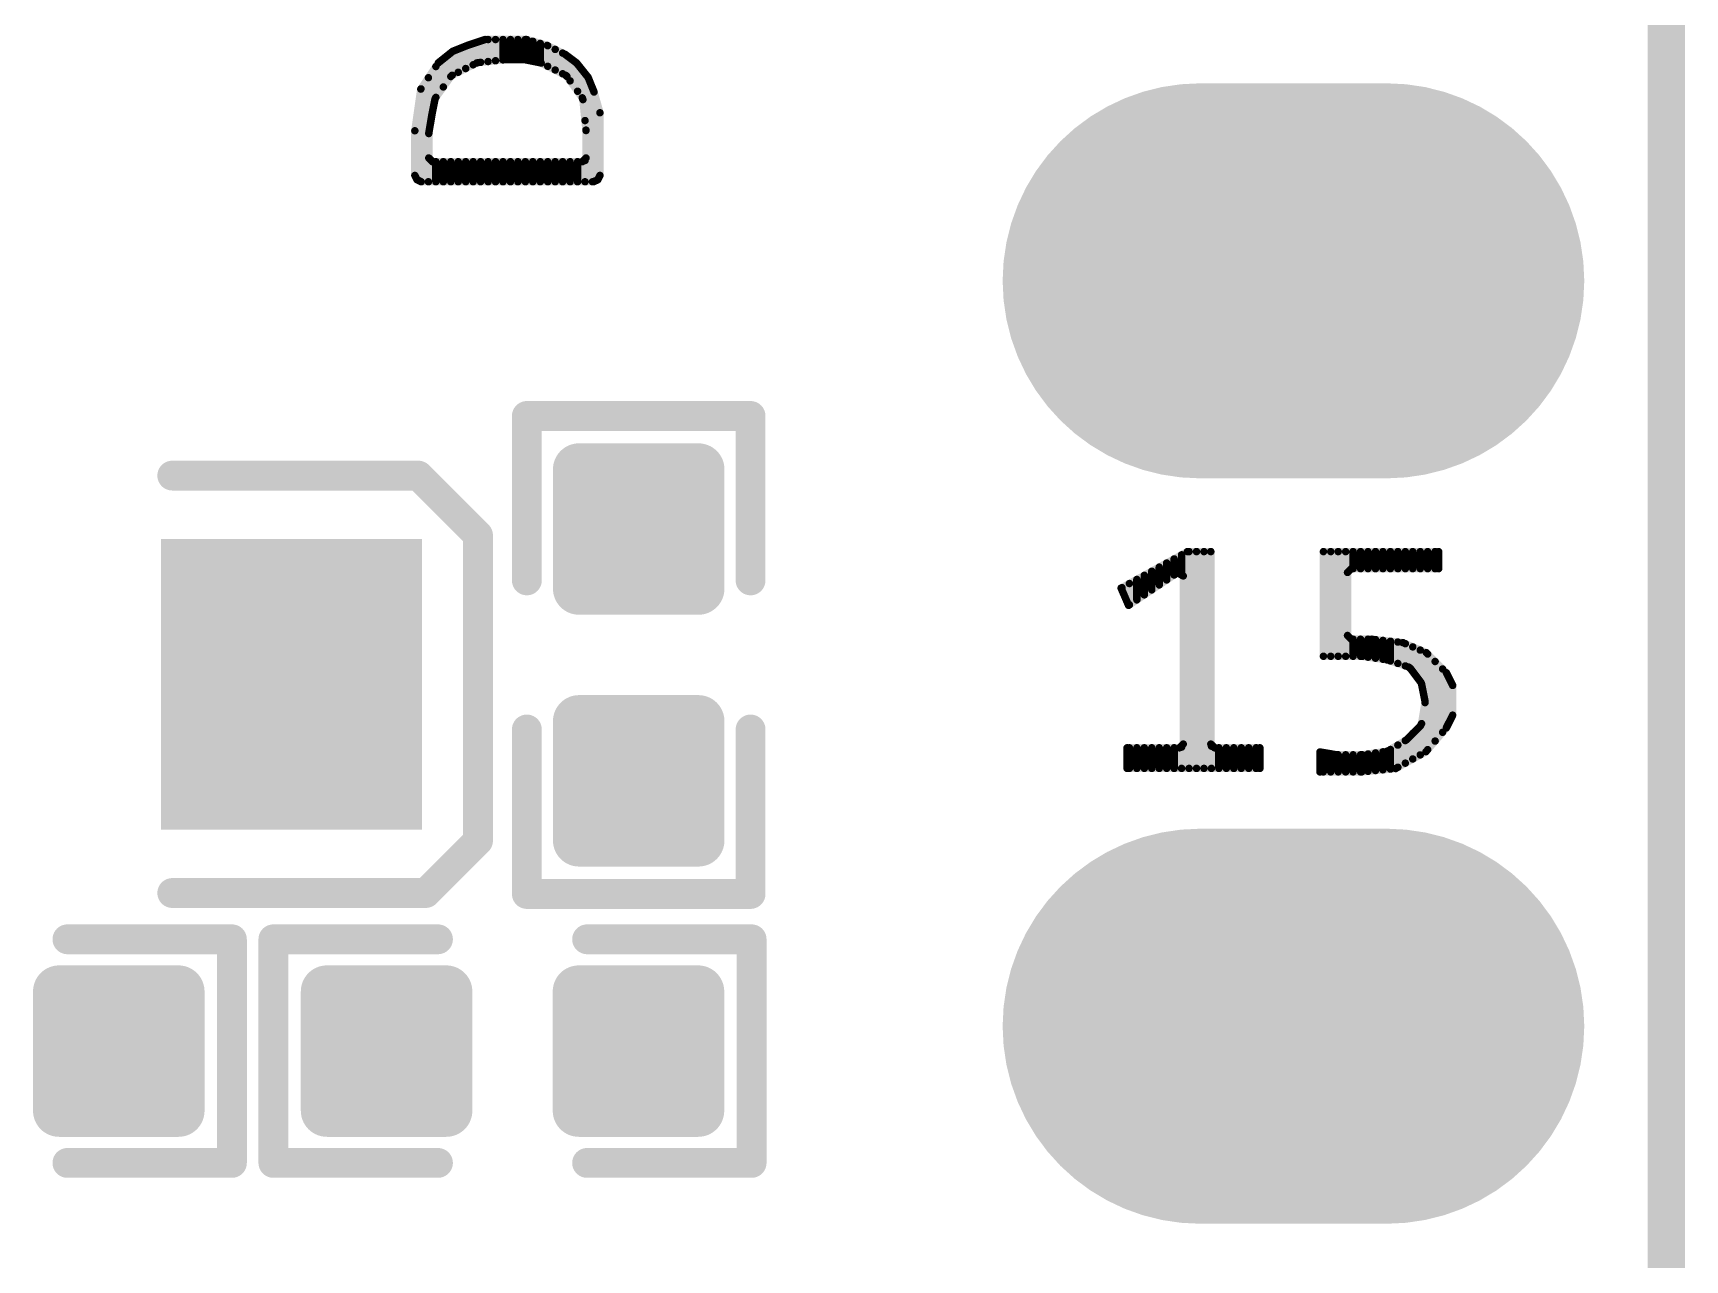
# Model space of a CAD drawing. Extents: x 17.3 to 58.6, y 21.7 to 91.7.
# Drawn here: x 45.24 to 50.86, y 45.89 to 50.07 of the extents above; entities that cross this region are included whole.
import ezdxf

# ---------------------------------------------------------------- set-up
doc = ezdxf.new("R2010")
doc.units = 0
doc.header["$MEASUREMENT"] = 0
doc.layers.get('0').update_dxf_attribs({"linetype": 'CONTINUOUS'})
doc.layers.add('SILKTOP_PHO', color=251, linetype='CONTINUOUS', true_color=0x636466)

# ---------------------------------------------------------------- blocks, each defined once
blk = doc.blocks.new('ROUND_191')
at = {"const_width": 0.0127}
blk.add_lwpolyline([(-0.00635, 0, 1), (0.00635, 0, 1)], format="xyb", close=True, dxfattribs=at)
blk = doc.blocks.new('ROUND_16')
at = {"const_width": 0.0508}
blk.add_lwpolyline([(-0.0254, 0, 1), (0.0254, 0, 1)], format="xyb", close=True, dxfattribs=at)
blk = doc.blocks.new('RECTANGLE_53')
blk.add_solid([(0.4445, 0.4953), (0.4445, -0.4953), (-0.4445, 0.4953), (-0.4445, -0.4953)])
blk = doc.blocks.new('OBLONG_47')
at = {"const_width": 1.3462}
blk.add_lwpolyline([(0.3175, 0), (-0.3175, 0)], dxfattribs=at)
at = {"const_width": 0.6731}
for points in [[(-0.65405, 0, 1), (0.01905, 0, 1)], [(-0.01905, 0, 1), (0.65405, 0, 1)]]:
    blk.add_lwpolyline(points, format="xyb", close=True, dxfattribs=at)
blk = doc.blocks.new('ROUND_42')
at = {"const_width": 0.0889}
blk.add_lwpolyline([(-0.04445, 0, 1), (0.04445, 0, 1)], format="xyb", close=True, dxfattribs=at)

msp = doc.modelspace()

# ---------------------------------------------------------------- linework, layer by layer
for points, const_width in [([(50.8, 25.900126), (50.8, 73.159874)], 0.127), ([(47.09668, 48.175926), (47.09668, 48.582326)], 0.1778), ([(47.09668, 48.582326), (47.50308, 48.582326)], 0.1778), ([(47.2694, 48.175926), (47.2694, 48.582326)], 0.1778), ([(47.4472, 48.175926), (47.4472, 48.582326)], 0.1778), ([(47.50308, 48.582326), (47.50308, 48.175926)], 0.1778), ([(47.09668, 48.514), (47.50308, 48.514)], 0.1778), ([(47.09668, 48.3362), (47.50308, 48.3362)], 0.1778), ([(47.50308, 48.175926), (47.09668, 48.175926)], 0.1778), ([(47.09668, 47.317914), (47.09668, 47.724314)], 0.1778), ([(47.09668, 47.724314), (47.50308, 47.724314)], 0.1778), ([(47.2694, 47.317914), (47.2694, 47.724314)], 0.1778), ([(47.4472, 47.317914), (47.4472, 47.724314)], 0.1778), ([(47.50308, 47.724314), (47.50308, 47.317914)], 0.1778), ([(47.09668, 47.625), (47.50308, 47.625)], 0.1778), ([(47.09668, 47.4472), (47.50308, 47.4472)], 0.1778), ([(47.50308, 47.317914), (47.09668, 47.317914)], 0.1778), ([(45.325792, 46.39691), (45.325792, 46.80331)], 0.1778), ([(45.325792, 46.80331), (45.732192, 46.80331)], 0.1778), ([(45.4914, 46.39691), (45.4914, 46.80331)], 0.1778), ([(45.6692, 46.39691), (45.6692, 46.80331)], 0.1778), ([(45.732192, 46.80331), (45.732192, 46.39691)], 0.1778), ([(46.237906, 46.39691), (46.237906, 46.80331)], 0.1778), ([(46.237906, 46.80331), (46.644306, 46.80331)], 0.1778), ([(46.3804, 46.39691), (46.3804, 46.80331)], 0.1778), ([(46.5582, 46.39691), (46.5582, 46.80331)], 0.1778), ([(46.644306, 46.80331), (46.644306, 46.39691)], 0.1778), ([(47.095918, 46.39691), (47.095918, 46.80331)], 0.1778), ([(47.095918, 46.80331), (47.502318, 46.80331)], 0.1778), ([(47.2694, 46.39691), (47.2694, 46.80331)], 0.1778), ([(47.4472, 46.39691), (47.4472, 46.80331)], 0.1778), ([(47.502318, 46.80331), (47.502318, 46.39691)], 0.1778), ([(45.325792, 46.736), (45.732192, 46.736)], 0.1778), ([(46.237906, 46.736), (46.644306, 46.736)], 0.1778), ([(47.095918, 46.736), (47.502318, 46.736)], 0.1778), ([(45.325792, 46.5582), (45.732192, 46.5582)], 0.1778), ([(46.237906, 46.5582), (46.644306, 46.5582)], 0.1778), ([(47.095918, 46.5582), (47.502318, 46.5582)], 0.1778), ([(45.732192, 46.39691), (45.325792, 46.39691)], 0.1778), ([(46.644306, 46.39691), (46.237906, 46.39691)], 0.1778), ([(47.502318, 46.39691), (47.095918, 46.39691)], 0.1778)]:
    msp.add_lwpolyline(points, dxfattribs=dict(const_width=const_width))
at = {"layer": 'SILKTOP_PHO', "color": 251, "true_color": 0x636466}
for points, const_width in [([(50.8, 25.900126), (50.8, 73.159874)], 0.127), ([(46.716442, 50.027078), (46.666404, 50.007012)], 0.0254), ([(46.6852, 49.935638), (46.6852, 50.014632)], 0.0254), ([(46.7106, 49.948338), (46.7106, 50.024792)], 0.0254), ([(46.77664, 50.047144), (46.716442, 50.027078)], 0.0254), ([(46.736, 49.961038), (46.736, 50.033682)], 0.0254), ([(46.7614, 49.96942), (46.7614, 50.042064)], 0.0254), ([(46.918372, 50.047144), (46.77664, 50.047144)], 0.0254), ([(46.7868, 49.972214), (46.7868, 50.047144)], 0.0254), ([(46.8122, 49.975008), (46.8122, 50.047144)], 0.0254), ([(46.8376, 49.977802), (46.8376, 50.047144)], 0.0254), ([(46.863, 49.978818), (46.863, 50.047144)], 0.0254), ([(46.8884, 49.978818), (46.8884, 50.047144)], 0.0254), ([(46.9138, 49.97831), (46.9138, 50.047144)], 0.0254), ([(46.988476, 50.027078), (46.918372, 50.047144)], 0.0254), ([(46.9392, 49.97323), (46.9392, 50.041302)], 0.0254), ([(46.9646, 49.96815), (46.9646, 50.033936)], 0.0254), ([(47.048928, 49.996852), (46.988476, 50.027078)], 0.0254), ([(46.99, 49.955958), (46.99, 50.026316)], 0.0254), ([(47.0154, 49.943258), (47.0154, 50.013616)], 0.0254), ([(46.617382, 49.967896), (46.557692, 49.878234)], 0.0254), ([(46.609, 49.85004), (46.609, 49.955196)], 0.0254), ([(46.666404, 50.007012), (46.617382, 49.967896)], 0.0254), ([(46.6344, 49.8856), (46.6344, 49.981358)], 0.0254), ([(46.6598, 49.92116), (46.6598, 50.001678)], 0.0254), ([(46.664626, 49.925478), (46.747938, 49.967134)], 0.0254), ([(46.747938, 49.967134), (46.752256, 49.968404)], 0.0254), ([(46.752256, 49.968404), (46.845982, 49.978818)], 0.0254), ([(46.845982, 49.978818), (46.847506, 49.978818)], 0.0254), ([(46.847506, 49.978818), (46.909736, 49.978818)], 0.0254), ([(46.909736, 49.978818), (46.912276, 49.978564)], 0.0254), ([(46.912276, 49.978564), (46.964346, 49.96815)], 0.0254), ([(46.964346, 49.96815), (46.967648, 49.967134)], 0.0254), ([(46.967648, 49.967134), (47.05096, 49.925478)], 0.0254), ([(47.0408, 49.930558), (47.0408, 50.000916)], 0.0254), ([(47.088298, 49.967388), (47.048928, 49.996852)], 0.0254), ([(47.0662, 49.906428), (47.0662, 49.983898)], 0.0254), ([(47.127668, 49.918112), (47.088298, 49.967388)], 0.0254), ([(47.0916, 49.870868), (47.0916, 49.963324)], 0.0254), ([(46.5836, 49.562512), (46.5836, 49.917096)], 0.0254), ([(46.607984, 49.848516), (46.660054, 49.921414)], 0.0254), ([(46.660054, 49.921414), (46.664626, 49.925478)], 0.0254), ([(47.05096, 49.925478), (47.055532, 49.921414)], 0.0254), ([(47.055532, 49.921414), (47.107602, 49.848516)], 0.0254), ([(47.117, 49.771046), (47.117, 49.931574)], 0.0254), ([(47.147734, 49.868328), (47.127668, 49.918112)], 0.0254), ([(46.557692, 49.878234), (46.537372, 49.736248)], 0.0254), ([(46.5582, 49.562766), (46.5582, 49.878996)], 0.0254), ([(46.595538, 49.79162), (46.605952, 49.84369)], 0.0254), ([(46.605952, 49.84369), (46.607984, 49.848516)], 0.0254), ([(47.107602, 49.848516), (47.109888, 49.84242)], 0.0254), ([(47.109888, 49.84242), (47.120302, 49.738534)], 0.0254), ([(47.1424, 49.562512), (47.1424, 49.881536)], 0.0254), ([(47.1678, 49.797716), (47.147734, 49.868328)], 0.0254), ([(46.585124, 49.728882), (46.595538, 49.791366)], 0.0254), ([(46.595538, 49.791366), (46.595538, 49.79162)], 0.0254), ([(47.1678, 49.584102), (47.1678, 49.797716)], 0.0254), ([(46.537372, 49.736248), (46.537372, 49.584102)], 0.0254), ([(46.58487, 49.72685), (46.585124, 49.728882)], 0.0254), ([(46.58487, 49.643538), (46.58487, 49.72685)], 0.0254), ([(47.120302, 49.738534), (47.120302, 49.737264)], 0.0254), ([(47.120302, 49.737264), (47.120302, 49.643538)], 0.0254), ([(46.59757, 49.630838), (46.58487, 49.643538)], 0.0254), ([(47.107602, 49.630838), (46.59757, 49.630838)], 0.0254), ([(46.609, 49.562512), (46.609, 49.630838)], 0.0254), ([(46.6344, 49.562512), (46.6344, 49.630838)], 0.0254), ([(46.6598, 49.562512), (46.6598, 49.630838)], 0.0254), ([(46.6852, 49.562512), (46.6852, 49.630838)], 0.0254), ([(46.7106, 49.562512), (46.7106, 49.630838)], 0.0254), ([(46.736, 49.562512), (46.736, 49.630838)], 0.0254), ([(46.7614, 49.562512), (46.7614, 49.630838)], 0.0254), ([(46.7868, 49.562512), (46.7868, 49.630838)], 0.0254), ([(46.8122, 49.562512), (46.8122, 49.630838)], 0.0254), ([(46.8376, 49.562512), (46.8376, 49.630838)], 0.0254), ([(46.863, 49.562512), (46.863, 49.630838)], 0.0254), ([(46.8884, 49.562512), (46.8884, 49.630838)], 0.0254), ([(46.9138, 49.562512), (46.9138, 49.630838)], 0.0254), ([(46.9392, 49.562512), (46.9392, 49.630838)], 0.0254), ([(46.9646, 49.562512), (46.9646, 49.630838)], 0.0254), ([(46.99, 49.562512), (46.99, 49.630838)], 0.0254), ([(47.0154, 49.562512), (47.0154, 49.630838)], 0.0254), ([(47.0408, 49.562512), (47.0408, 49.630838)], 0.0254), ([(47.0662, 49.562512), (47.0662, 49.630838)], 0.0254), ([(47.0916, 49.562512), (47.0916, 49.630838)], 0.0254), ([(47.120302, 49.643538), (47.107602, 49.630838)], 0.0254), ([(47.117, 49.562512), (47.117, 49.634902)], 0.0254), ([(46.537372, 49.584102), (46.544484, 49.569624)], 0.0254), ([(46.544484, 49.569624), (46.558962, 49.562512)], 0.0254), ([(46.558962, 49.562512), (47.14621, 49.562512)], 0.0254), ([(47.14621, 49.562512), (47.160688, 49.569624)], 0.0254), ([(47.160688, 49.569624), (47.1678, 49.584102)], 0.0254), ([(47.68088, 48.764444), (46.91888, 48.764444)], 0.1016), ([(46.91888, 48.764444), (46.91888, 48.20412)], 0.1016), ([(47.68088, 48.20412), (47.68088, 48.764444)], 0.1016), ([(46.54931, 48.561244), (45.71111, 48.561244)], 0.1016), ([(46.75251, 48.358044), (46.54931, 48.561244)], 0.1016), ([(46.75251, 47.316644), (46.75251, 48.358044)], 0.1016), ([(49.168812, 48.302164), (48.943006, 48.177958)], 0.0254), ([(49.1236, 48.222662), (49.1236, 48.277272)], 0.0254), ([(49.149, 48.229774), (49.149, 48.291242)], 0.0254), ([(49.248568, 48.302164), (49.168812, 48.302164)], 0.0254), ([(49.1744, 47.563532), (49.1744, 48.302164)], 0.0254), ([(49.1998, 47.563532), (49.1998, 48.302164)], 0.0254), ([(49.2252, 47.563532), (49.2252, 48.302164)], 0.0254), ([(49.248568, 47.646336), (49.248568, 48.302164)], 0.0254), ([(50.024538, 48.302164), (49.632108, 48.302164)], 0.0254), ([(49.632108, 48.302164), (49.632108, 47.945548)], 0.0254), ([(49.657, 47.945548), (49.657, 48.302164)], 0.0254), ([(49.6824, 47.945548), (49.6824, 48.302164)], 0.0254), ([(49.7078, 47.945548), (49.7078, 48.302164)], 0.0254), ([(49.7332, 48.243998), (49.7332, 48.302164)], 0.0254), ([(49.7586, 48.243998), (49.7586, 48.302164)], 0.0254), ([(49.784, 48.243998), (49.784, 48.302164)], 0.0254), ([(49.8094, 48.243998), (49.8094, 48.302164)], 0.0254), ([(49.8348, 48.243998), (49.8348, 48.302164)], 0.0254), ([(49.8602, 48.243998), (49.8602, 48.302164)], 0.0254), ([(49.8856, 48.243998), (49.8856, 48.302164)], 0.0254), ([(49.911, 48.243998), (49.911, 48.302164)], 0.0254), ([(49.9364, 48.243998), (49.9364, 48.302164)], 0.0254), ([(49.9618, 48.243998), (49.9618, 48.302164)], 0.0254), ([(49.9872, 48.243998), (49.9872, 48.302164)], 0.0254), ([(50.0126, 48.243998), (50.0126, 48.302164)], 0.0254), ([(50.024538, 48.243998), (50.024538, 48.302164)], 0.0254), ([(48.968406, 48.11903), (49.134776, 48.230028)], 0.0254), ([(48.9966, 48.137826), (48.9966, 48.207422)], 0.0254), ([(49.022, 48.154844), (49.022, 48.221392)], 0.0254), ([(49.0474, 48.171862), (49.0474, 48.235362)], 0.0254), ([(49.0728, 48.188626), (49.0728, 48.249332)], 0.0254), ([(49.0982, 48.205644), (49.0982, 48.263302)], 0.0254), ([(49.134776, 48.230028), (49.154588, 48.21936)], 0.0254), ([(49.154588, 48.21936), (49.154588, 47.646336)], 0.0254), ([(49.71415, 48.231298), (49.72685, 48.243998)], 0.0254), ([(49.71415, 48.016414), (49.71415, 48.231298)], 0.0254), ([(49.72685, 48.243998), (50.024538, 48.243998)], 0.0254), ([(48.943006, 48.177958), (48.968406, 48.11903)], 0.0254), ([(48.9458, 48.171608), (48.9458, 48.179482)], 0.0254), ([(48.9712, 48.121062), (48.9712, 48.193452)], 0.0254), ([(49.72685, 48.003714), (49.71415, 48.016414)], 0.0254), ([(49.797716, 48.003714), (49.72685, 48.003714)], 0.0254), ([(49.7332, 47.945548), (49.7332, 48.003714)], 0.0254), ([(49.7586, 47.945548), (49.7586, 48.003714)], 0.0254), ([(49.784, 47.9425), (49.784, 48.003714)], 0.0254), ([(49.902618, 47.99203), (49.797716, 48.003714)], 0.0254), ([(49.8094, 47.938944), (49.8094, 48.002444)], 0.0254), ([(49.8348, 47.935388), (49.8348, 47.99965)], 0.0254), ([(49.8602, 47.929546), (49.8602, 47.996856)], 0.0254), ([(49.8856, 47.921164), (49.8856, 47.994062)], 0.0254), ([(49.982374, 47.957994), (49.902618, 47.99203)], 0.0254), ([(49.911, 47.912782), (49.911, 47.988474)], 0.0254), ([(49.632108, 47.945548), (49.762664, 47.945548)], 0.0254), ([(49.762664, 47.945548), (49.764442, 47.945294)], 0.0254), ([(49.764442, 47.945294), (49.848008, 47.933356)], 0.0254), ([(49.848008, 47.933356), (49.850294, 47.932848)], 0.0254), ([(49.850294, 47.932848), (49.921922, 47.908972)], 0.0254), ([(49.9364, 47.893478), (49.9364, 47.977552)], 0.0254), ([(49.9618, 47.859696), (49.9618, 47.96663)], 0.0254), ([(50.0507, 47.889414), (49.982374, 47.957994)], 0.0254), ([(49.9872, 47.627286), (49.9872, 47.953168)], 0.0254), ([(50.0126, 47.65675), (50.0126, 47.927768)], 0.0254), ([(49.921922, 47.908972), (49.928018, 47.904654)], 0.0254), ([(49.928018, 47.904654), (49.963832, 47.856902)], 0.0254), ([(50.038, 47.686468), (50.038, 47.902368)], 0.0254), ([(50.07229, 47.846234), (50.0507, 47.889414)], 0.0254), ([(49.963832, 47.856902), (49.966118, 47.851822)], 0.0254), ([(49.966118, 47.851822), (49.978056, 47.792132)], 0.0254), ([(50.0634, 47.726854), (50.0634, 47.864268)], 0.0254), ([(50.07229, 47.744888), (50.07229, 47.846234)], 0.0254), ([(49.97831, 47.78756), (49.966372, 47.715932)], 0.0254), ([(49.978056, 47.792132), (49.97831, 47.789592)], 0.0254), ([(49.97831, 47.789592), (49.97831, 47.78756)], 0.0254), ([(46.91888, 47.135542), (46.91888, 47.69612)], 0.1016), ([(47.68088, 47.69612), (47.68088, 47.135542)], 0.1016), ([(49.962816, 47.70882), (49.915064, 47.661068)], 0.0254), ([(49.9618, 47.609506), (49.9618, 47.708058)], 0.0254), ([(49.966372, 47.715932), (49.962816, 47.70882)], 0.0254), ([(49.981358, 47.620428), (50.050446, 47.7012)], 0.0254), ([(50.050446, 47.7012), (50.07229, 47.744888)], 0.0254), ([(49.154588, 47.646336), (49.141888, 47.633636)], 0.0254), ([(49.261268, 47.633636), (49.248568, 47.646336)], 0.0254), ([(49.912524, 47.65929), (49.852834, 47.623476)], 0.0254), ([(49.911, 47.581312), (49.911, 47.658274)], 0.0254), ([(49.915064, 47.661068), (49.912524, 47.65929)], 0.0254), ([(49.9364, 47.595536), (49.9364, 47.682658)], 0.0254), ([(49.141888, 47.633636), (48.963326, 47.633636)], 0.0254), ([(48.963326, 47.633636), (48.963326, 47.563532)], 0.0254), ([(48.9712, 47.563532), (48.9712, 47.633636)], 0.0254), ([(48.9966, 47.563532), (48.9966, 47.633636)], 0.0254), ([(49.022, 47.563532), (49.022, 47.633636)], 0.0254), ([(49.0474, 47.563532), (49.0474, 47.633636)], 0.0254), ([(49.0728, 47.563532), (49.0728, 47.633636)], 0.0254), ([(49.0982, 47.563532), (49.0982, 47.633636)], 0.0254), ([(49.1236, 47.563532), (49.1236, 47.633636)], 0.0254), ([(49.149, 47.563532), (49.149, 47.635922)], 0.0254), ([(49.2506, 47.563532), (49.2506, 47.639224)], 0.0254), ([(49.4157, 47.633636), (49.261268, 47.633636)], 0.0254), ([(49.276, 47.563532), (49.276, 47.633636)], 0.0254), ([(49.3014, 47.563532), (49.3014, 47.633636)], 0.0254), ([(49.3268, 47.563532), (49.3268, 47.633636)], 0.0254), ([(49.3522, 47.563532), (49.3522, 47.633636)], 0.0254), ([(49.3776, 47.563532), (49.3776, 47.633636)], 0.0254), ([(49.403, 47.563532), (49.403, 47.633636)], 0.0254), ([(49.4157, 47.563532), (49.4157, 47.633636)], 0.0254), ([(49.677066, 47.60976), (49.62017, 47.619412)], 0.0254), ([(49.62017, 47.619412), (49.62017, 47.551594)], 0.0254), ([(49.6316, 47.551594), (49.6316, 47.61738)], 0.0254), ([(49.657, 47.551594), (49.657, 47.613316)], 0.0254), ([(49.679098, 47.60976), (49.677066, 47.60976)], 0.0254), ([(49.762664, 47.60976), (49.679098, 47.60976)], 0.0254), ([(49.6824, 47.551594), (49.6824, 47.60976)], 0.0254), ([(49.7078, 47.551594), (49.7078, 47.60976)], 0.0254), ([(49.7332, 47.551594), (49.7332, 47.60976)], 0.0254), ([(49.7586, 47.551594), (49.7586, 47.60976)], 0.0254), ([(49.764442, 47.60976), (49.762664, 47.60976)], 0.0254), ([(49.848008, 47.621698), (49.764442, 47.60976)], 0.0254), ([(49.784, 47.553626), (49.784, 47.612554)], 0.0254), ([(49.8094, 47.556166), (49.8094, 47.616364)], 0.0254), ([(49.8348, 47.558706), (49.8348, 47.61992)], 0.0254), ([(49.852834, 47.623476), (49.848008, 47.621698)], 0.0254), ([(49.8602, 47.561246), (49.8602, 47.627794)], 0.0254), ([(49.878234, 47.563024), (49.981358, 47.620428)], 0.0254), ([(49.8856, 47.567342), (49.8856, 47.643034)], 0.0254), ([(48.963326, 47.563532), (49.4157, 47.563532)], 0.0254), ([(49.62017, 47.551594), (49.762156, 47.551594)], 0.0254), ([(49.762156, 47.551594), (49.878234, 47.563024)], 0.0254), ([(46.57471, 47.138844), (46.75251, 47.316644)], 0.1016), ([(45.71111, 47.138844), (46.57471, 47.138844)], 0.1016), ([(47.68088, 47.135542), (46.91888, 47.135542)], 0.1016), ([(45.91431, 46.98111), (45.353986, 46.98111)], 0.1016), ([(45.91431, 46.21911), (45.91431, 46.98111)], 0.1016), ([(46.055534, 46.21911), (46.055534, 46.98111)], 0.1016), ([(46.055534, 46.98111), (46.616112, 46.98111)], 0.1016), ([(47.684436, 46.98111), (47.124112, 46.98111)], 0.1016), ([(47.684436, 46.21911), (47.684436, 46.98111)], 0.1016), ([(45.353986, 46.21911), (45.91431, 46.21911)], 0.1016), ([(46.616112, 46.21911), (46.055534, 46.21911)], 0.1016), ([(47.124112, 46.21911), (47.684436, 46.21911)], 0.1016)]:
    msp.add_lwpolyline(points, dxfattribs=dict(at, const_width=const_width))

# ---------------------------------------------------------------- block references
for name, p in [('OBLONG_47', (49.53, 49.224946)), ('ROUND_42', (47.09668, 48.582326)), ('ROUND_42', (47.2694, 48.582326)), ('ROUND_42', (47.4472, 48.582326)), ('ROUND_42', (47.50308, 48.582326)), ('ROUND_42', (47.09668, 48.514)), ('ROUND_42', (47.50308, 48.514)), ('ROUND_42', (47.09668, 48.3362)), ('ROUND_42', (47.50308, 48.3362)), ('RECTANGLE_53', (46.11751, 47.850044)), ('ROUND_42', (47.09668, 48.175926)), ('ROUND_42', (47.09668, 48.175926)), ('ROUND_42', (47.2694, 48.175926)), ('ROUND_42', (47.4472, 48.175926)), ('ROUND_42', (47.50308, 48.175926)), ('ROUND_42', (47.09668, 47.724314)), ('ROUND_42', (47.2694, 47.724314)), ('ROUND_42', (47.4472, 47.724314)), ('ROUND_42', (47.50308, 47.724314)), ('ROUND_42', (47.09668, 47.625)), ('ROUND_42', (47.50308, 47.625)), ('ROUND_42', (47.09668, 47.4472)), ('ROUND_42', (47.50308, 47.4472)), ('ROUND_42', (47.09668, 47.317914)), ('ROUND_42', (47.09668, 47.317914)), ('ROUND_42', (47.2694, 47.317914)), ('ROUND_42', (47.4472, 47.317914)), ('ROUND_42', (47.50308, 47.317914)), ('OBLONG_47', (49.53, 46.684946)), ('ROUND_42', (45.325792, 46.80331)), ('ROUND_42', (45.4914, 46.80331)), ('ROUND_42', (45.6692, 46.80331)), ('ROUND_42', (45.732192, 46.80331)), ('ROUND_42', (46.237906, 46.80331)), ('ROUND_42', (46.3804, 46.80331)), ('ROUND_42', (46.5582, 46.80331)), ('ROUND_42', (46.644306, 46.80331)), ('ROUND_42', (47.095918, 46.80331)), ('ROUND_42', (47.2694, 46.80331)), ('ROUND_42', (47.4472, 46.80331)), ('ROUND_42', (47.502318, 46.80331)), ('ROUND_42', (45.325792, 46.736)), ('ROUND_42', (45.732192, 46.736)), ('ROUND_42', (46.237906, 46.736)), ('ROUND_42', (46.644306, 46.736)), ('ROUND_42', (47.095918, 46.736)), ('ROUND_42', (47.502318, 46.736)), ('ROUND_42', (45.325792, 46.5582)), ('ROUND_42', (45.732192, 46.5582)), ('ROUND_42', (46.237906, 46.5582)), ('ROUND_42', (46.644306, 46.5582)), ('ROUND_42', (47.095918, 46.5582)), ('ROUND_42', (47.502318, 46.5582)), ('ROUND_42', (45.325792, 46.39691)), ('ROUND_42', (45.325792, 46.39691)), ('ROUND_42', (45.4914, 46.39691)), ('ROUND_42', (45.6692, 46.39691)), ('ROUND_42', (45.732192, 46.39691)), ('ROUND_42', (46.237906, 46.39691)), ('ROUND_42', (46.237906, 46.39691)), ('ROUND_42', (46.3804, 46.39691)), ('ROUND_42', (46.5582, 46.39691)), ('ROUND_42', (46.644306, 46.39691)), ('ROUND_42', (47.095918, 46.39691)), ('ROUND_42', (47.095918, 46.39691)), ('ROUND_42', (47.2694, 46.39691)), ('ROUND_42', (47.4472, 46.39691)), ('ROUND_42', (47.502318, 46.39691))]:
    msp.add_blockref(name, p)
for name, p in [('ROUND_191', (46.6852, 50.014632)), ('ROUND_191', (46.7106, 50.024792)), ('ROUND_191', (46.716442, 50.027078)), ('ROUND_191', (46.736, 50.033682)), ('ROUND_191', (46.7614, 50.042064)), ('ROUND_191', (46.77664, 50.047144)), ('ROUND_191', (46.7868, 50.047144)), ('ROUND_191', (46.8122, 50.047144)), ('ROUND_191', (46.8376, 50.047144)), ('ROUND_191', (46.863, 50.047144)), ('ROUND_191', (46.8884, 50.047144)), ('ROUND_191', (46.9138, 50.047144)), ('ROUND_191', (46.918372, 50.047144)), ('ROUND_191', (46.9392, 50.041302)), ('ROUND_191', (46.9646, 50.033936)), ('ROUND_191', (46.988476, 50.027078)), ('ROUND_191', (46.99, 50.026316)), ('ROUND_191', (47.0154, 50.013616)), ('ROUND_191', (46.609, 49.955196)), ('ROUND_191', (46.617382, 49.967896)), ('ROUND_191', (46.6344, 49.981358)), ('ROUND_191', (46.6598, 50.001678)), ('ROUND_191', (46.666404, 50.007012)), ('ROUND_191', (46.736, 49.961038)), ('ROUND_191', (46.747938, 49.967134)), ('ROUND_191', (46.752256, 49.968404)), ('ROUND_191', (46.7614, 49.96942)), ('ROUND_191', (46.7868, 49.972214)), ('ROUND_191', (46.8122, 49.975008)), ('ROUND_191', (46.8376, 49.977802)), ('ROUND_191', (46.845982, 49.978818)), ('ROUND_191', (46.847506, 49.978818)), ('ROUND_191', (46.863, 49.978818)), ('ROUND_191', (46.8884, 49.978818)), ('ROUND_191', (46.909736, 49.978818)), ('ROUND_191', (46.912276, 49.978564)), ('ROUND_191', (46.9138, 49.97831)), ('ROUND_191', (46.9392, 49.97323)), ('ROUND_191', (46.964346, 49.96815)), ('ROUND_191', (46.9646, 49.96815)), ('ROUND_191', (46.967648, 49.967134)), ('ROUND_191', (46.99, 49.955958)), ('ROUND_191', (47.0408, 50.000916)), ('ROUND_191', (47.048928, 49.996852)), ('ROUND_191', (47.0662, 49.983898)), ('ROUND_191', (47.088298, 49.967388)), ('ROUND_191', (47.0916, 49.963324)), ('ROUND_191', (46.5836, 49.917096)), ('ROUND_191', (46.6598, 49.92116)), ('ROUND_191', (46.660054, 49.921414)), ('ROUND_191', (46.664626, 49.925478)), ('ROUND_191', (46.6852, 49.935638)), ('ROUND_191', (46.7106, 49.948338)), ('ROUND_191', (47.0154, 49.943258)), ('ROUND_191', (47.0408, 49.930558)), ('ROUND_191', (47.05096, 49.925478)), ('ROUND_191', (47.055532, 49.921414)), ('ROUND_191', (47.0662, 49.906428)), ('ROUND_191', (47.117, 49.931574)), ('ROUND_191', (47.127668, 49.918112)), ('ROUND_191', (46.557692, 49.878234)), ('ROUND_191', (46.5582, 49.878996)), ('ROUND_191', (46.605952, 49.84369)), ('ROUND_191', (46.607984, 49.848516)), ('ROUND_191', (46.609, 49.85004)), ('ROUND_191', (46.6344, 49.8856)), ('ROUND_191', (47.0916, 49.870868)), ('ROUND_191', (47.107602, 49.848516)), ('ROUND_191', (47.109888, 49.84242)), ('ROUND_191', (47.1424, 49.881536)), ('ROUND_191', (47.147734, 49.868328)), ('ROUND_191', (46.595538, 49.79162)), ('ROUND_191', (46.595538, 49.791366)), ('ROUND_191', (47.1678, 49.797716)), ('ROUND_191', (47.1678, 49.797716)), ('ROUND_191', (46.537372, 49.736248)), ('ROUND_191', (46.58487, 49.72685)), ('ROUND_191', (46.585124, 49.728882)), ('ROUND_191', (47.117, 49.771046)), ('ROUND_191', (47.120302, 49.738534)), ('ROUND_191', (47.120302, 49.737264)), ('ROUND_191', (47.120302, 49.737264)), ('ROUND_191', (46.58487, 49.643538)), ('ROUND_191', (46.59757, 49.630838)), ('ROUND_191', (46.609, 49.630838)), ('ROUND_191', (46.6344, 49.630838)), ('ROUND_191', (46.6598, 49.630838)), ('ROUND_191', (46.6852, 49.630838)), ('ROUND_191', (46.7106, 49.630838)), ('ROUND_191', (46.736, 49.630838)), ('ROUND_191', (46.7614, 49.630838)), ('ROUND_191', (46.7868, 49.630838)), ('ROUND_191', (46.8122, 49.630838)), ('ROUND_191', (46.8376, 49.630838)), ('ROUND_191', (46.863, 49.630838)), ('ROUND_191', (46.8884, 49.630838)), ('ROUND_191', (46.9138, 49.630838)), ('ROUND_191', (46.9392, 49.630838)), ('ROUND_191', (46.9646, 49.630838)), ('ROUND_191', (46.99, 49.630838)), ('ROUND_191', (47.0154, 49.630838)), ('ROUND_191', (47.0408, 49.630838)), ('ROUND_191', (47.0662, 49.630838)), ('ROUND_191', (47.0916, 49.630838)), ('ROUND_191', (47.107602, 49.630838)), ('ROUND_191', (47.117, 49.634902)), ('ROUND_191', (47.120302, 49.643538)), ('ROUND_191', (46.537372, 49.584102)), ('ROUND_191', (46.544484, 49.569624)), ('ROUND_191', (46.5582, 49.562766)), ('ROUND_191', (46.558962, 49.562512)), ('ROUND_191', (46.5836, 49.562512)), ('ROUND_191', (46.609, 49.562512)), ('ROUND_191', (46.6344, 49.562512)), ('ROUND_191', (46.6598, 49.562512)), ('ROUND_191', (46.6852, 49.562512)), ('ROUND_191', (46.7106, 49.562512)), ('ROUND_191', (46.736, 49.562512)), ('ROUND_191', (46.7614, 49.562512)), ('ROUND_191', (46.7868, 49.562512)), ('ROUND_191', (46.8122, 49.562512)), ('ROUND_191', (46.8376, 49.562512)), ('ROUND_191', (46.863, 49.562512)), ('ROUND_191', (46.8884, 49.562512)), ('ROUND_191', (46.9138, 49.562512)), ('ROUND_191', (46.9392, 49.562512)), ('ROUND_191', (46.9646, 49.562512)), ('ROUND_191', (46.99, 49.562512)), ('ROUND_191', (47.0154, 49.562512)), ('ROUND_191', (47.0408, 49.562512)), ('ROUND_191', (47.0662, 49.562512)), ('ROUND_191', (47.0916, 49.562512)), ('ROUND_191', (47.117, 49.562512)), ('ROUND_191', (47.1424, 49.562512)), ('ROUND_191', (47.14621, 49.562512)), ('ROUND_191', (47.160688, 49.569624)), ('ROUND_191', (47.1678, 49.584102)), ('ROUND_16', (46.91888, 48.764444)), ('ROUND_16', (47.68088, 48.764444)), ('ROUND_16', (45.71111, 48.561244)), ('ROUND_16', (46.54931, 48.561244)), ('ROUND_16', (46.75251, 48.358044)), ('ROUND_191', (49.1236, 48.277272)), ('ROUND_191', (49.149, 48.291242)), ('ROUND_191', (49.168812, 48.302164)), ('ROUND_191', (49.1744, 48.302164)), ('ROUND_191', (49.1998, 48.302164)), ('ROUND_191', (49.2252, 48.302164)), ('ROUND_191', (49.248568, 48.302164)), ('ROUND_191', (49.632108, 48.302164)), ('ROUND_191', (49.657, 48.302164)), ('ROUND_191', (49.6824, 48.302164)), ('ROUND_191', (49.7078, 48.302164)), ('ROUND_191', (49.7332, 48.302164)), ('ROUND_191', (49.7586, 48.302164)), ('ROUND_191', (49.784, 48.302164)), ('ROUND_191', (49.8094, 48.302164)), ('ROUND_191', (49.8348, 48.302164)), ('ROUND_191', (49.8602, 48.302164)), ('ROUND_191', (49.8856, 48.302164)), ('ROUND_191', (49.911, 48.302164)), ('ROUND_191', (49.9364, 48.302164)), ('ROUND_191', (49.9618, 48.302164)), ('ROUND_191', (49.9872, 48.302164)), ('ROUND_191', (50.0126, 48.302164)), ('ROUND_191', (50.024538, 48.302164)), ('ROUND_16', (46.91888, 48.20412)), ('ROUND_16', (47.68088, 48.20412)), ('ROUND_191', (48.9966, 48.207422)), ('ROUND_191', (49.022, 48.221392)), ('ROUND_191', (49.0474, 48.235362)), ('ROUND_191', (49.0728, 48.249332)), ('ROUND_191', (49.0982, 48.263302)), ('ROUND_191', (49.1236, 48.222662)), ('ROUND_191', (49.134776, 48.230028)), ('ROUND_191', (49.149, 48.229774)), ('ROUND_191', (49.154588, 48.21936)), ('ROUND_191', (49.71415, 48.231298)), ('ROUND_191', (49.72685, 48.243998)), ('ROUND_191', (49.7332, 48.243998)), ('ROUND_191', (49.7586, 48.243998)), ('ROUND_191', (49.784, 48.243998)), ('ROUND_191', (49.8094, 48.243998)), ('ROUND_191', (49.8348, 48.243998)), ('ROUND_191', (49.8602, 48.243998)), ('ROUND_191', (49.8856, 48.243998)), ('ROUND_191', (49.911, 48.243998)), ('ROUND_191', (49.9364, 48.243998)), ('ROUND_191', (49.9618, 48.243998)), ('ROUND_191', (49.9872, 48.243998)), ('ROUND_191', (50.0126, 48.243998)), ('ROUND_191', (50.024538, 48.243998)), ('ROUND_191', (48.943006, 48.177958)), ('ROUND_191', (48.9458, 48.179482)), ('ROUND_191', (48.9458, 48.171608)), ('ROUND_191', (48.9712, 48.193452)), ('ROUND_191', (49.022, 48.154844)), ('ROUND_191', (49.0474, 48.171862)), ('ROUND_191', (49.0728, 48.188626)), ('ROUND_191', (49.0982, 48.205644)), ('ROUND_191', (48.968406, 48.11903)), ('ROUND_191', (48.9712, 48.121062)), ('ROUND_191', (48.9966, 48.137826)), ('ROUND_191', (49.71415, 48.016414)), ('ROUND_191', (49.72685, 48.003714)), ('ROUND_191', (49.7332, 48.003714)), ('ROUND_191', (49.7586, 48.003714)), ('ROUND_191', (49.784, 48.003714)), ('ROUND_191', (49.797716, 48.003714)), ('ROUND_191', (49.8094, 48.002444)), ('ROUND_191', (49.8348, 47.99965)), ('ROUND_191', (49.8602, 47.996856)), ('ROUND_191', (49.8856, 47.994062)), ('ROUND_191', (49.902618, 47.99203)), ('ROUND_191', (49.911, 47.988474)), ('ROUND_191', (49.632108, 47.945548)), ('ROUND_191', (49.657, 47.945548)), ('ROUND_191', (49.6824, 47.945548)), ('ROUND_191', (49.7078, 47.945548)), ('ROUND_191', (49.7332, 47.945548)), ('ROUND_191', (49.7586, 47.945548)), ('ROUND_191', (49.762664, 47.945548)), ('ROUND_191', (49.764442, 47.945294)), ('ROUND_191', (49.784, 47.9425)), ('ROUND_191', (49.8094, 47.938944)), ('ROUND_191', (49.8348, 47.935388)), ('ROUND_191', (49.848008, 47.933356)), ('ROUND_191', (49.850294, 47.932848)), ('ROUND_191', (49.8602, 47.929546)), ('ROUND_191', (49.9364, 47.977552)), ('ROUND_191', (49.9618, 47.96663)), ('ROUND_191', (49.982374, 47.957994)), ('ROUND_191', (49.9872, 47.953168)), ('ROUND_191', (50.0126, 47.927768)), ('ROUND_191', (49.8856, 47.921164)), ('ROUND_191', (49.911, 47.912782)), ('ROUND_191', (49.921922, 47.908972)), ('ROUND_191', (49.928018, 47.904654)), ('ROUND_191', (49.9364, 47.893478)), ('ROUND_191', (50.038, 47.902368)), ('ROUND_191', (50.0507, 47.889414)), ('ROUND_191', (49.9618, 47.859696)), ('ROUND_191', (49.963832, 47.856902)), ('ROUND_191', (49.966118, 47.851822)), ('ROUND_191', (50.0634, 47.864268)), ('ROUND_191', (50.07229, 47.846234)), ('ROUND_191', (50.07229, 47.846234)), ('ROUND_191', (49.978056, 47.792132)), ('ROUND_191', (49.97831, 47.789592)), ('ROUND_191', (49.97831, 47.78756)), ('ROUND_16', (46.91888, 47.69612)), ('ROUND_16', (47.68088, 47.69612)), ('ROUND_191', (49.9618, 47.708058)), ('ROUND_191', (49.962816, 47.70882)), ('ROUND_191', (49.966372, 47.715932)), ('ROUND_191', (50.050446, 47.7012)), ('ROUND_191', (50.0634, 47.726854)), ('ROUND_191', (50.07229, 47.744888)), ('ROUND_191', (49.154588, 47.646336)), ('ROUND_191', (49.248568, 47.646336)), ('ROUND_191', (49.911, 47.658274)), ('ROUND_191', (49.912524, 47.65929)), ('ROUND_191', (49.915064, 47.661068)), ('ROUND_191', (49.9364, 47.682658)), ('ROUND_191', (50.0126, 47.65675)), ('ROUND_191', (50.038, 47.686468)), ('ROUND_191', (48.963326, 47.633636)), ('ROUND_191', (48.9712, 47.633636)), ('ROUND_191', (48.9966, 47.633636)), ('ROUND_191', (49.022, 47.633636)), ('ROUND_191', (49.0474, 47.633636)), ('ROUND_191', (49.0728, 47.633636)), ('ROUND_191', (49.0982, 47.633636)), ('ROUND_191', (49.1236, 47.633636)), ('ROUND_191', (49.141888, 47.633636)), ('ROUND_191', (49.149, 47.635922)), ('ROUND_191', (49.2506, 47.639224)), ('ROUND_191', (49.261268, 47.633636)), ('ROUND_191', (49.276, 47.633636)), ('ROUND_191', (49.3014, 47.633636)), ('ROUND_191', (49.3268, 47.633636)), ('ROUND_191', (49.3522, 47.633636)), ('ROUND_191', (49.3776, 47.633636)), ('ROUND_191', (49.403, 47.633636)), ('ROUND_191', (49.4157, 47.633636)), ('ROUND_191', (49.4157, 47.633636)), ('ROUND_191', (49.62017, 47.619412)), ('ROUND_191', (49.6316, 47.61738)), ('ROUND_191', (49.657, 47.613316)), ('ROUND_191', (49.677066, 47.60976)), ('ROUND_191', (49.679098, 47.60976)), ('ROUND_191', (49.6824, 47.60976)), ('ROUND_191', (49.7078, 47.60976)), ('ROUND_191', (49.7332, 47.60976)), ('ROUND_191', (49.7586, 47.60976)), ('ROUND_191', (49.762664, 47.60976)), ('ROUND_191', (49.764442, 47.60976)), ('ROUND_191', (49.784, 47.612554)), ('ROUND_191', (49.8094, 47.616364)), ('ROUND_191', (49.8348, 47.61992)), ('ROUND_191', (49.848008, 47.621698)), ('ROUND_191', (49.852834, 47.623476)), ('ROUND_191', (49.8602, 47.627794)), ('ROUND_191', (49.8856, 47.643034)), ('ROUND_191', (49.9364, 47.595536)), ('ROUND_191', (49.9618, 47.609506)), ('ROUND_191', (49.981358, 47.620428)), ('ROUND_191', (49.9872, 47.627286)), ('ROUND_191', (48.963326, 47.563532)), ('ROUND_191', (48.9712, 47.563532)), ('ROUND_191', (48.9966, 47.563532)), ('ROUND_191', (49.022, 47.563532)), ('ROUND_191', (49.0474, 47.563532)), ('ROUND_191', (49.0728, 47.563532)), ('ROUND_191', (49.0982, 47.563532)), ('ROUND_191', (49.1236, 47.563532)), ('ROUND_191', (49.149, 47.563532)), ('ROUND_191', (49.1744, 47.563532)), ('ROUND_191', (49.1998, 47.563532)), ('ROUND_191', (49.2252, 47.563532)), ('ROUND_191', (49.2506, 47.563532)), ('ROUND_191', (49.276, 47.563532)), ('ROUND_191', (49.3014, 47.563532)), ('ROUND_191', (49.3268, 47.563532)), ('ROUND_191', (49.3522, 47.563532)), ('ROUND_191', (49.3776, 47.563532)), ('ROUND_191', (49.403, 47.563532)), ('ROUND_191', (49.4157, 47.563532)), ('ROUND_191', (49.62017, 47.551594)), ('ROUND_191', (49.6316, 47.551594)), ('ROUND_191', (49.657, 47.551594)), ('ROUND_191', (49.6824, 47.551594)), ('ROUND_191', (49.7078, 47.551594)), ('ROUND_191', (49.7332, 47.551594)), ('ROUND_191', (49.7586, 47.551594)), ('ROUND_191', (49.762156, 47.551594)), ('ROUND_191', (49.784, 47.553626)), ('ROUND_191', (49.8094, 47.556166)), ('ROUND_191', (49.8348, 47.558706)), ('ROUND_191', (49.8602, 47.561246)), ('ROUND_191', (49.878234, 47.563024)), ('ROUND_191', (49.8856, 47.567342)), ('ROUND_191', (49.911, 47.581312)), ('ROUND_16', (46.75251, 47.316644)), ('ROUND_16', (45.71111, 47.138844)), ('ROUND_16', (46.57471, 47.138844)), ('ROUND_16', (46.91888, 47.135542)), ('ROUND_16', (47.68088, 47.135542)), ('ROUND_16', (45.353986, 46.98111)), ('ROUND_16', (45.91431, 46.98111)), ('ROUND_16', (46.055534, 46.98111)), ('ROUND_16', (46.616112, 46.98111)), ('ROUND_16', (47.124112, 46.98111)), ('ROUND_16', (47.684436, 46.98111)), ('ROUND_16', (45.353986, 46.21911)), ('ROUND_16', (45.91431, 46.21911)), ('ROUND_16', (46.055534, 46.21911)), ('ROUND_16', (46.616112, 46.21911)), ('ROUND_16', (47.124112, 46.21911)), ('ROUND_16', (47.684436, 46.21911))]:
    msp.add_blockref(name, p, dxfattribs=at)

doc.saveas('drawing.dxf')
